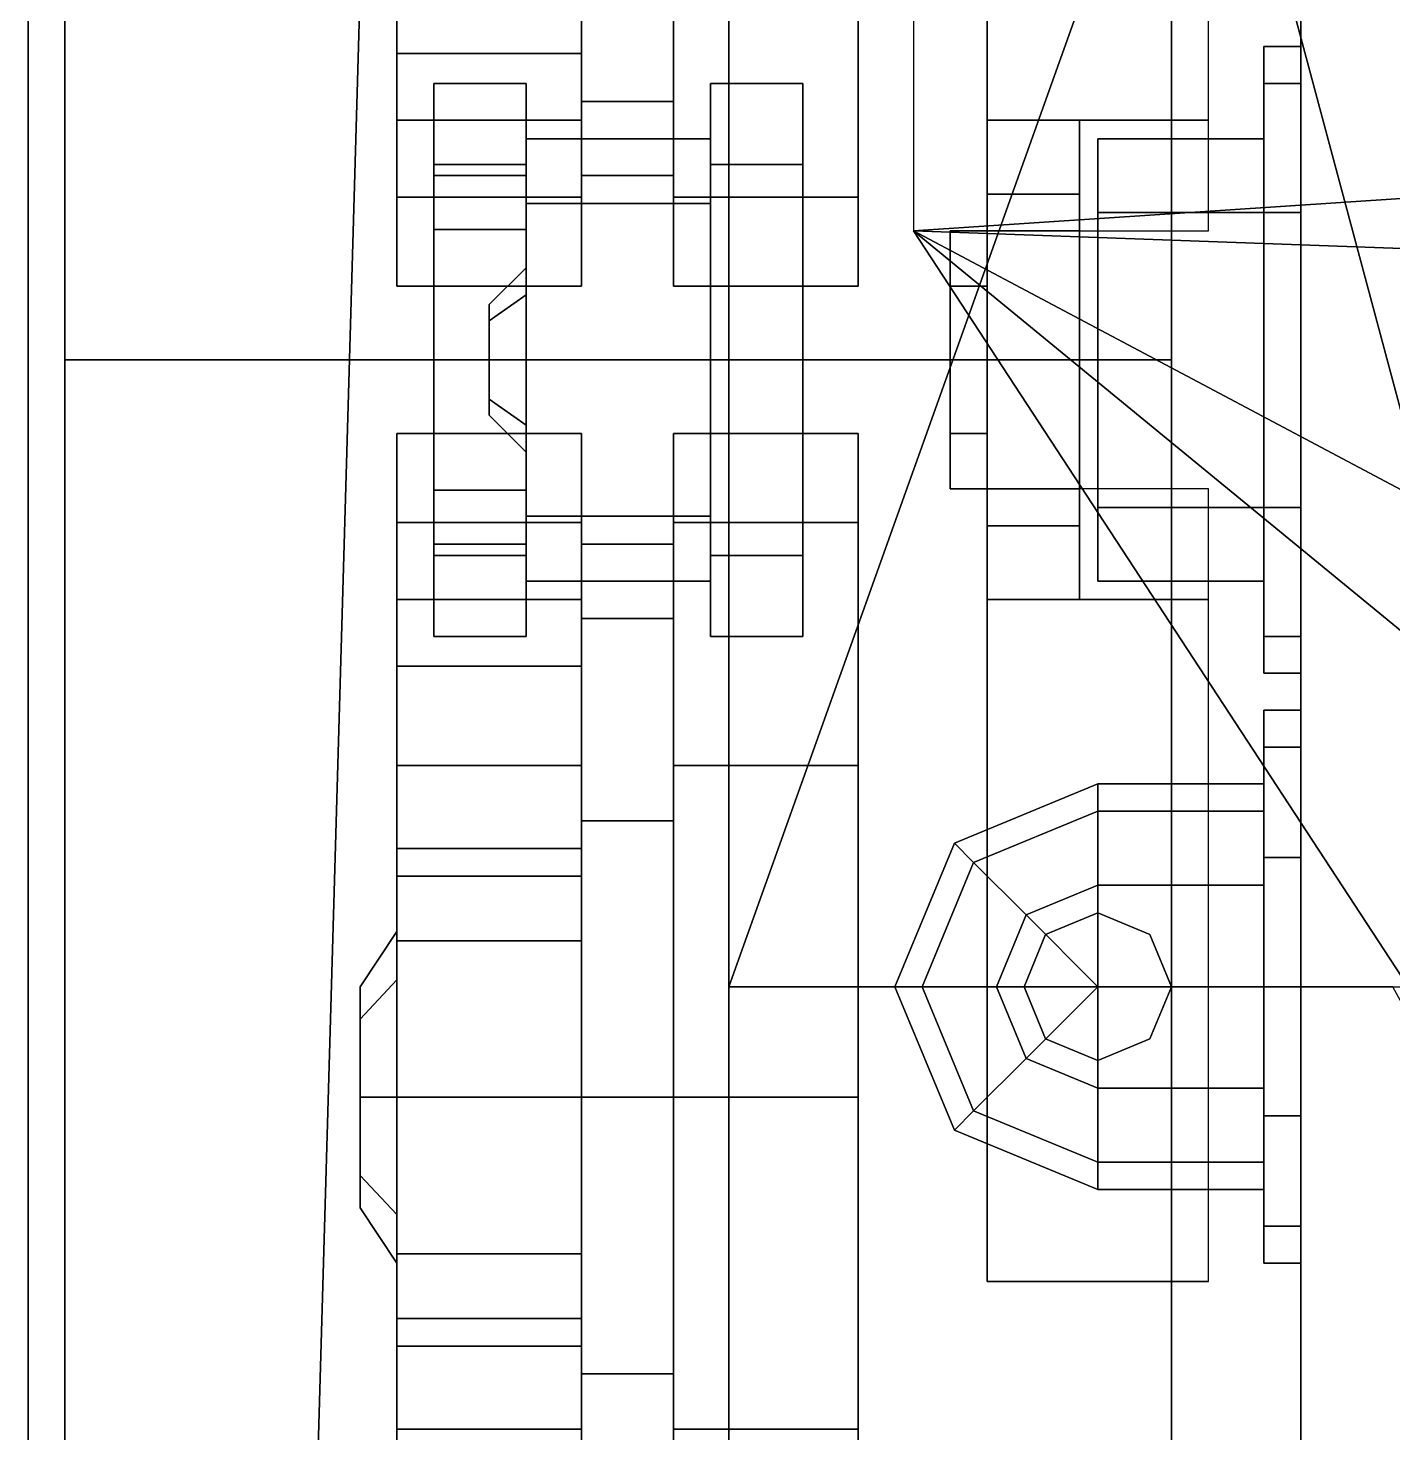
# Model space of a CAD drawing. Header units: millimetres. Extents: x -1.7 to 1.6, y -3.2 to 7.1.
# Drawn here: x -1.65 to -0.91, y -0.562 to 0.2 of the extents above; entities that cross this region are included whole.
import ezdxf

# ---------------------------------------------------------------- set-up
doc = ezdxf.new("R2010")
doc.units = ezdxf.units.MM
doc.header["$MEASUREMENT"] = 0
for name, color, linetype in [('fenders', 6, 'Continuous'), ('suspension', 5, 'Continuous'), ('tracks', 3, 'Continuous'), ('turret', 2, 'Continuous'), ('wheels', 2, 'Continuous')]:
    doc.layers.add(name, color=color, linetype=linetype)

msp = doc.modelspace()

# ---------------------------------------------------------------- linework, layer by layer
for points in [[(-0.96, 3.13016, 1.07919), (-0.96, -2.90717, 1.16), (-0.96, -2.90717, 1.16), (-0.96, 2.57723, 1.40366)], [(-0.96, 1.96, 0.93), (-0.96, -1.92, 0.93), (-0.96, -2.90717, 1.16), (-0.96, 3.13016, 1.07919)], [(0.96, 2.92, 0.51), (0.96, -2.73, 0.51), (-0.96, -2.73, 0.51), (-0.96, 2.92, 0.51)], [(-1.27, -2.05, 1.76), (-1.27, 1.36, 1.76), (-1.43, 1.61, 1.36071), (-1.56, -2.90717, 1.16)], [(-0.78, 1.47, 1.76), (-1.27, 1.36, 1.76), (-1.27, -0.32, 1.76), (-0.67, 1.36, 1.76)], [(1.27, -0.32, 1.76), (0.67, 1.36, 1.76), (-0.67, 1.36, 1.76), (-1.27, -0.32, 1.76)], [(-0.96, 0.29, 0.91), (-0.96, -0.25, 0.91), (-0.96, -0.32, 0.93), (-0.96, 0.36, 0.93)], [(-0.96, 0.23, 0.85), (-0.96, 0.17, 0.84), (-0.96, 0.1, 0.88), (-0.96, 0.29, 0.91)], [(-0.96, 0.1, 0.88), (-0.96, -0.06, 0.88), (-0.96, -0.25, 0.91), (-0.96, 0.29, 0.91)], [(-0.96, 0.21, 0.76), (-0.96, 0.19, 0.8), (-0.96, 0.17, 0.84), (-0.96, 0.23, 0.85)], [(-0.96, 0.21, 0.51), (-0.96, 0.19, 0.51), (-0.96, 0.19, 0.8), (-0.96, 0.21, 0.76)], [(-0.96, -0.13, 0.84), (-0.96, -0.19, 0.85), (-0.96, -0.25, 0.91), (-0.96, -0.06, 0.88)], [(-0.96, -0.15, 0.8), (-0.96, -0.17, 0.76), (-0.96, -0.19, 0.85), (-0.96, -0.13, 0.84)], [(-0.96, -0.15, 0.51), (-0.96, -0.17, 0.51), (-0.96, -0.17, 0.76), (-0.96, -0.15, 0.8)], [(-0.74, -0.63, 1.83), (-0.91, -0.32, 1.83), (-1.27, -0.32, 1.83), (-1.27, -1.41, 1.83)], [(-0.91, -0.32, 1.83), (-0.91, -0.32, 1.76), (-1.27, -0.32, 1.76), (-1.27, -0.32, 1.83)], [(-1.27, -1.41, 1.83), (-1.27, -0.32, 1.83), (-1.27, -0.32, 1.76), (-1.27, -1.41, 1.76)], [(-0.96, -0.39, 0.91), (-0.96, -1.17, 0.91), (-0.96, -1.24, 0.93), (-0.96, -0.32, 0.93)], [(-0.96, -0.45, 0.85), (-0.96, -1.11, 0.85), (-0.96, -1.17, 0.91), (-0.96, -0.39, 0.91)], [(-0.96, -0.47, 0.76), (-0.96, -1.09, 0.76), (-0.96, -1.11, 0.85), (-0.96, -0.45, 0.85)], [(-0.96, -0.47, 0.51), (-0.96, -1.09, 0.51), (-0.96, -1.09, 0.76), (-0.96, -0.47, 0.76)]]:
    msp.add_3dface(points)
at = {"layer": 'fenders'}
for points in [[(-1.65, 2.56632, 1.36366), (-1.65, -2.91999, 1.12004), (-1.65, -2.90999, 1.16004), (-1.65, 2.57631, 1.40362)], [(-1.65, 2.57631, 1.40362), (-1.65, -2.90998, 1.16008), (-1.56, -2.90717, 1.16), (-1.43, 1.61, 1.36071)]]:
    msp.add_3dface(points, dxfattribs=at)
at = {"layer": 'suspension'}
for points in [[(-1.13, 0.52, 0.25), (-1.13, 0.09, 0.25), (-1.13, 0.15, 0.44), (-1.13, 0.52, 0.44)], [(-1.13, 0.52, 0.44), (-1.13, 0.15, 0.44), (-1.01, 0.15, 0.44), (-1.01, 0.52, 0.44)], [(-0.96, 0.19, 0.51), (-0.98, 0.19, 0.51), (-0.98, 0.19, 0.8), (-0.96, 0.19, 0.8)], [(-0.96, 0.19, 0.8), (-0.98, 0.19, 0.8), (-0.98, 0.17, 0.84), (-0.96, 0.17, 0.84)], [(-0.98, 0.19, 0.8), (-0.98, 0.14, 0.78), (-0.98, 0.14, 0.78), (-0.98, 0.17, 0.84)], [(-0.98, 0.19, 0.51), (-0.98, 0.14, 0.51), (-0.98, 0.14, 0.78), (-0.98, 0.19, 0.8)], [(-0.96, 0.17, 0.84), (-0.98, 0.17, 0.84), (-0.98, 0.1, 0.88), (-0.96, 0.1, 0.88)], [(-0.98, 0.17, 0.84), (-0.98, 0.14, 0.78), (-0.98, 0.1, 0.82), (-0.98, 0.1, 0.88)], [(-1.08, 0.15, 0.57), (-1.08, 0.15, 0.44), (-1.13, 0.15, 0.44), (-1.13, 0.15, 0.57)], [(-1.13, 0.15, 0.44), (-1.13, 0.09, 0.25), (-1.13, 0.09, 0.47), (-1.13, 0.15, 0.57)], [(-1.08, 0.11, 0.65), (-1.08, 0.15, 0.57), (-1.13, 0.15, 0.57), (-1.13, 0.11, 0.65)], [(-1.13, 0.15, 0.57), (-1.13, 0.09, 0.47), (-1.13, 0.06, 0.5), (-1.13, 0.11, 0.65)], [(-1.08, 0.15, 0.44), (-1.08, 0.09, 0.25), (-1.01, 0.09, 0.25), (-1.01, 0.15, 0.44)], [(-0.98, 0.14, 0.51), (-1.07, 0.14, 0.51), (-1.07, 0.14, 0.78), (-0.98, 0.14, 0.78)], [(-0.98, 0.14, 0.78), (-1.07, 0.14, 0.78), (-1.07, 0.1, 0.82), (-0.98, 0.1, 0.82)], [(-1.07, -0.1, 0.78), (-1.07, -0.06, 0.82), (-1.07, 0.1, 0.82), (-1.07, 0.14, 0.78)], [(-1.07, -0.1, 0.51), (-1.07, -0.1, 0.78), (-1.07, 0.14, 0.78), (-1.07, 0.14, 0.51)], [(-1.13, 0.06, 0.5), (-1.13, -0.02, 0.5), (-1.13, -0.07, 0.65), (-1.13, 0.11, 0.65)], [(-1.13, 0.11, 0.65), (-1.13, -0.07, 0.65), (-1.08, -0.07, 0.65), (-1.08, 0.11, 0.65)], [(-1.07, -0.06, 0.82), (-0.98, -0.06, 0.82), (-0.98, 0.1, 0.82), (-1.07, 0.1, 0.82)], [(-0.96, 0.1, 0.88), (-0.98, 0.1, 0.88), (-0.98, -0.06, 0.88), (-0.96, -0.06, 0.88)], [(-0.98, -0.06, 0.82), (-0.98, -0.06, 0.88), (-0.98, 0.1, 0.88), (-0.98, 0.1, 0.82)], [(-1.15, 0.09, 0.47), (-1.15, 0.09, 0.23), (-1.15, -0.05, 0.23), (-1.15, -0.05, 0.47)], [(-1.15, -0.05, 0.23), (-1.15, 0.09, 0.23), (-1.08, 0.09, 0.23), (-1.08, -0.05, 0.23)], [(-1.08, 0.09, 0.25), (-1.08, 0.09, 0.23), (-1.15, 0.09, 0.23), (-1.13, 0.09, 0.25)], [(-1.15, 0.06, 0.5), (-1.15, 0.09, 0.47), (-1.15, -0.05, 0.47), (-1.15, -0.02, 0.5)], [(-1.13, 0.06, 0.5), (-1.13, 0.09, 0.47), (-1.15, 0.09, 0.47), (-1.15, 0.06, 0.5)], [(-1.13, 0.09, 0.47), (-1.13, 0.09, 0.25), (-1.15, 0.09, 0.23), (-1.15, 0.09, 0.47)], [(-1.13, -0.02, 0.5), (-1.13, 0.06, 0.5), (-1.15, 0.06, 0.5), (-1.15, -0.02, 0.5)], [(-1.15, -0.02, 0.5), (-1.15, -0.05, 0.47), (-1.13, -0.05, 0.47), (-1.13, -0.02, 0.5)], [(-1.13, -0.02, 0.5), (-1.13, -0.05, 0.47), (-1.13, -0.11, 0.57), (-1.13, -0.07, 0.65)], [(-1.13, -0.05, 0.25), (-1.15, -0.05, 0.23), (-1.08, -0.05, 0.23), (-1.08, -0.05, 0.25)], [(-1.15, -0.05, 0.47), (-1.15, -0.05, 0.23), (-1.13, -0.05, 0.25), (-1.13, -0.05, 0.47)], [(-1.13, -0.11, 0.44), (-1.13, -0.05, 0.25), (-1.13, -0.48, 0.25), (-1.13, -0.48, 0.44)], [(-1.13, -0.05, 0.47), (-1.13, -0.05, 0.25), (-1.13, -0.11, 0.44), (-1.13, -0.11, 0.57)], [(-1.01, -0.11, 0.44), (-1.01, -0.05, 0.25), (-1.08, -0.05, 0.25), (-1.08, -0.11, 0.44)], [(-1.07, -0.1, 0.78), (-0.98, -0.1, 0.78), (-0.98, -0.06, 0.82), (-1.07, -0.06, 0.82)], [(-0.98, -0.13, 0.84), (-0.96, -0.13, 0.84), (-0.96, -0.06, 0.88), (-0.98, -0.06, 0.88)], [(-0.98, -0.1, 0.78), (-0.98, -0.13, 0.84), (-0.98, -0.06, 0.88), (-0.98, -0.06, 0.82)], [(-1.13, -0.07, 0.65), (-1.13, -0.11, 0.57), (-1.08, -0.11, 0.57), (-1.08, -0.07, 0.65)], [(-1.07, -0.1, 0.51), (-0.98, -0.1, 0.51), (-0.98, -0.1, 0.78), (-1.07, -0.1, 0.78)], [(-0.98, -0.1, 0.78), (-0.98, -0.15, 0.8), (-0.98, -0.13, 0.84), (-0.98, -0.1, 0.78)], [(-0.98, -0.1, 0.51), (-0.98, -0.15, 0.51), (-0.98, -0.15, 0.8), (-0.98, -0.1, 0.78)], [(-1.01, -0.48, 0.44), (-1.01, -0.11, 0.44), (-1.13, -0.11, 0.44), (-1.13, -0.48, 0.44)], [(-1.13, -0.11, 0.57), (-1.13, -0.11, 0.44), (-1.08, -0.11, 0.44), (-1.08, -0.11, 0.57)], [(-0.98, -0.15, 0.8), (-0.96, -0.15, 0.8), (-0.96, -0.13, 0.84), (-0.98, -0.13, 0.84)], [(-0.98, -0.15, 0.51), (-0.96, -0.15, 0.51), (-0.96, -0.15, 0.8), (-0.98, -0.15, 0.8)], [(-0.98, -0.19, 0.85), (-0.98, -0.17, 0.76), (-0.98, -0.21, 0.76), (-0.98, -0.22474, 0.815)], [(-0.96, -0.19, 0.85), (-0.96, -0.17, 0.76), (-0.98, -0.17, 0.76), (-0.98, -0.19, 0.85)], [(-0.98, -0.17, 0.51), (-0.98, -0.21, 0.51), (-0.98, -0.21, 0.76), (-0.98, -0.17, 0.76)], [(-0.96, -0.17, 0.51), (-0.98, -0.17, 0.51), (-0.98, -0.17, 0.76), (-0.96, -0.17, 0.76)], [(-0.98, -0.25, 0.91), (-0.98, -0.19, 0.85), (-0.98, -0.22474, 0.815), (-0.98, -0.265, 0.87)], [(-0.96, -0.25, 0.91), (-0.96, -0.19, 0.85), (-0.98, -0.19, 0.85), (-0.98, -0.25, 0.91)], [(-1.07, -0.22474, 0.815), (-1.07, -0.21, 0.76), (-1.14778, -0.24222, 0.76), (-1.13736, -0.25264, 0.815)], [(-1.07, -0.21, 0.51), (-1.14778, -0.24222, 0.51), (-1.14778, -0.24222, 0.76), (-1.07, -0.21, 0.76)], [(-0.98, -0.21, 0.51), (-1.07, -0.21, 0.51), (-1.07, -0.21, 0.76), (-0.98, -0.21, 0.76)], [(-0.98, -0.22474, 0.815), (-0.98, -0.21, 0.76), (-1.07, -0.21, 0.76), (-1.07, -0.22474, 0.815)], [(-1.07, -0.265, 0.87), (-1.07, -0.22474, 0.815), (-1.13736, -0.25264, 0.815), (-1.10889, -0.28111, 0.87)], [(-0.98, -0.265, 0.87), (-0.98, -0.22474, 0.815), (-1.07, -0.22474, 0.815), (-1.07, -0.265, 0.87)], [(-1.13736, -0.25264, 0.815), (-1.14778, -0.24222, 0.76), (-1.18, -0.32, 0.76), (-1.16526, -0.32, 0.815)], [(-1.14778, -0.24222, 0.51), (-1.18, -0.32, 0.51), (-1.18, -0.32, 0.76), (-1.14778, -0.24222, 0.76)], [(-0.98, -0.32, 0.93), (-0.98, -0.25, 0.91), (-0.98, -0.265, 0.87), (-0.98, -0.32, 0.89)], [(-0.96, -0.32, 0.93), (-0.96, -0.25, 0.91), (-0.98, -0.25, 0.91), (-0.98, -0.32, 0.93)], [(-1.10889, -0.28111, 0.87), (-1.13736, -0.25264, 0.815), (-1.16526, -0.32, 0.815), (-1.125, -0.32, 0.87)], [(-1.07, -0.32, 0.89), (-1.07, -0.265, 0.87), (-1.10889, -0.28111, 0.87), (-1.07, -0.32, 0.89)], [(-1.07, -0.265, 0.87), (-1.07, -0.32, 0.89), (-0.98, -0.32, 0.89), (-0.98, -0.265, 0.87)], [(-1.07, -0.32, 0.89), (-1.10889, -0.28111, 0.87), (-1.125, -0.32, 0.87), (-1.07, -0.32, 0.89)], [(-1.07, -0.28, 0.44), (-1.09828, -0.29172, 0.44), (-1.09828, -0.29172, 0.51), (-1.07, -0.28, 0.51)], [(-1.04172, -0.29172, 0.44), (-1.07, -0.28, 0.44), (-1.07, -0.28, 0.51), (-1.04172, -0.29172, 0.51)], [(-1.09828, -0.29172, 0.44), (-1.11, -0.32, 0.44), (-1.11, -0.32, 0.51), (-1.09828, -0.29172, 0.51)], [(-1.03, -0.32, 0.44), (-1.04172, -0.29172, 0.44), (-1.04172, -0.29172, 0.51), (-1.03, -0.32, 0.51)], [(-1.16526, -0.32, 0.815), (-1.18, -0.32, 0.76), (-1.14778, -0.39778, 0.76), (-1.13736, -0.38736, 0.815)], [(-1.18, -0.32, 0.51), (-1.14778, -0.39778, 0.51), (-1.14778, -0.39778, 0.76), (-1.18, -0.32, 0.76)], [(-1.125, -0.32, 0.87), (-1.16526, -0.32, 0.815), (-1.13736, -0.38736, 0.815), (-1.10889, -0.35889, 0.87)], [(-1.07, -0.32, 0.89), (-1.125, -0.32, 0.87), (-1.10889, -0.35889, 0.87), (-1.07, -0.32, 0.89)], [(-1.11, -0.32, 0.44), (-1.09828, -0.34828, 0.44), (-1.09828, -0.34828, 0.51), (-1.11, -0.32, 0.51)], [(-1.07, -0.32, 0.89), (-1.10889, -0.35889, 0.87), (-1.07, -0.375, 0.87), (-1.07, -0.32, 0.89)], [(-1.07, -0.32, 0.89), (-1.07, -0.375, 0.87), (-0.98, -0.375, 0.87), (-0.98, -0.32, 0.89)], [(-1.04172, -0.34828, 0.44), (-1.03, -0.32, 0.44), (-1.03, -0.32, 0.51), (-1.04172, -0.34828, 0.51)], [(-0.98, -0.32, 0.89), (-0.98, -0.375, 0.87), (-0.98, -0.39, 0.91), (-0.98, -0.32, 0.93)], [(-0.98, -0.32, 0.93), (-0.98, -0.39, 0.91), (-0.96, -0.39, 0.91), (-0.96, -0.32, 0.93)], [(-1.09828, -0.34828, 0.44), (-1.07, -0.36, 0.44), (-1.07, -0.36, 0.51), (-1.09828, -0.34828, 0.51)], [(-1.07, -0.36, 0.44), (-1.04172, -0.34828, 0.44), (-1.04172, -0.34828, 0.51), (-1.07, -0.36, 0.51)], [(-1.10889, -0.35889, 0.87), (-1.13736, -0.38736, 0.815), (-1.07, -0.41526, 0.815), (-1.07, -0.375, 0.87)], [(-1.07, -0.375, 0.87), (-1.07, -0.41526, 0.815), (-0.98, -0.41526, 0.815), (-0.98, -0.375, 0.87)], [(-0.98, -0.375, 0.87), (-0.98, -0.41526, 0.815), (-0.98, -0.45, 0.85), (-0.98, -0.39, 0.91)], [(-1.13736, -0.38736, 0.815), (-1.14778, -0.39778, 0.76), (-1.07, -0.43, 0.76), (-1.07, -0.41526, 0.815)], [(-0.98, -0.39, 0.91), (-0.98, -0.45, 0.85), (-0.96, -0.45, 0.85), (-0.96, -0.39, 0.91)], [(-1.14778, -0.39778, 0.51), (-1.07, -0.43, 0.51), (-1.07, -0.43, 0.76), (-1.14778, -0.39778, 0.76)], [(-1.07, -0.41526, 0.815), (-1.07, -0.43, 0.76), (-0.98, -0.43, 0.76), (-0.98, -0.41526, 0.815)], [(-0.98, -0.41526, 0.815), (-0.98, -0.43, 0.76), (-0.98, -0.47, 0.76), (-0.98, -0.45, 0.85)], [(-1.07, -0.43, 0.51), (-0.98, -0.43, 0.51), (-0.98, -0.43, 0.76), (-1.07, -0.43, 0.76)], [(-0.98, -0.43, 0.51), (-0.98, -0.47, 0.51), (-0.98, -0.47, 0.76), (-0.98, -0.43, 0.76)], [(-0.98, -0.45, 0.85), (-0.98, -0.47, 0.76), (-0.96, -0.47, 0.76), (-0.96, -0.45, 0.85)], [(-0.98, -0.47, 0.51), (-0.96, -0.47, 0.51), (-0.96, -0.47, 0.76), (-0.98, -0.47, 0.76)], [(-1.13, -0.48, 0.44), (-1.13, -0.48, 0.25), (-1.01, -0.48, 0.25), (-1.01, -0.48, 0.44)]]:
    msp.add_3dface(points, dxfattribs=at)
at = {"layer": 'tracks'}
for points in [[(-1.63, 2.06), (-1.63, -2), (-1.63, -1.98, 0.06), (-1.63, 2.02, 0.06)], [(-1.03, -1.98, 0.06), (-1.03, -2), (-1.03, 2.06), (-1.03, 2.02, 0.06)], [(-1.63, 2.02, 0.06), (-1.63, -1.98, 0.06), (-1.03, -1.98, 0.06), (-1.03, 2.02, 0.06)], [(-1.03, 0.02, 1.15), (-1.03, 1.62, 1.23), (-1.63, 1.62, 1.23), (-1.63, 0.02, 1.15)], [(-1.63, 1.62, 1.23), (-1.63, 1.62, 1.17), (-1.63, 0.02, 1.09), (-1.63, 0.02, 1.15)], [(-1.63, 0.02, 1.09), (-1.63, 1.62, 1.17), (-1.03, 1.62, 1.17), (-1.03, 0.02, 1.09)], [(-1.03, 0.02, 1.09), (-1.03, 1.62, 1.17), (-1.03, 1.62, 1.23), (-1.03, 0.02, 1.15)], [(-1.03, -1.58, 1.09), (-1.03, 0.02, 1.15), (-1.63, 0.02, 1.15), (-1.63, -1.58, 1.09)], [(-1.63, 0.02, 1.15), (-1.63, 0.02, 1.09), (-1.63, -1.58, 1.03), (-1.63, -1.58, 1.09)], [(-1.63, -1.58, 1.03), (-1.63, 0.02, 1.09), (-1.03, 0.02, 1.09), (-1.03, -1.58, 1.03)], [(-1.03, -1.58, 1.03), (-1.03, 0.02, 1.09), (-1.03, 0.02, 1.15), (-1.03, -1.58, 1.09)]]:
    msp.add_3dface(points, dxfattribs=at)
at = {"layer": 'turret'}
for points in [[(-0.87, 0.95, 2.58), (-1.17, 0.56, 1.86), (-1.17, 0.09, 1.86), (-0.87, 0.11, 2.58)], [(-0.98, 0.27, 1.76), (-0.8487, -0.22, 1.76), (-0.8487, -0.22, 1.86), (-0.98, 0.27, 1.86)], [(-0.87, 0.11, 2.58), (-1.17, 0.09, 1.86), (-1.17, 0.09, 1.86), (-0.85, 0.07842, 2.58)], [(-0.64, -0.72, 1.86), (-0.64, -0.72, 1.94), (-1.17, 0.09, 1.86)], [(-0.85, 0.07842, 2.58), (-1.17, 0.09, 1.86), (-1.17, 0.09, 1.86), (-0.85, -0.08, 2.35)], [(-0.85, -0.08, 2.35), (-1.17, 0.09, 1.86), (-1.17, 0.09, 1.86), (-0.78, -0.23, 2.29)], [(-0.78, -0.23, 2.29), (-1.17, 0.09, 1.86), (-1.17, 0.09, 1.86), (-0.64, -0.72, 1.94)]]:
    msp.add_3dface(points, dxfattribs=at)
at = {"layer": 'wheels'}
for points in [[(-1.35, 0.285, 0.18617), (-1.35, 0.18617, 0.285), (-1.35, 0.33515, 0.33515)], [(-1.35, 0.18617, 0.555), (-1.35, 0.285, 0.65383), (-1.35, 0.33515, 0.50485)], [(-1.35, 0.15, 0.42), (-1.35, 0.18617, 0.555), (-1.35, 0.33515, 0.50485), (-1.35, 0.3, 0.42)], [(-1.35, 0.18617, 0.285), (-1.35, 0.15, 0.42), (-1.35, 0.3, 0.42), (-1.35, 0.33515, 0.33515)], [(-1.35, 0.285, 0.65383), (-1.35, 0.18617, 0.555), (-1.45, 0.18617, 0.555), (-1.45, 0.285, 0.65383)], [(-1.35, 0.18617, 0.285), (-1.35, 0.285, 0.18617), (-1.45, 0.285, 0.18617), (-1.45, 0.18617, 0.285)], [(-1.45, 0.18617, 0.285), (-1.45, 0.285, 0.18617), (-1.45, 0.27, 0.16019), (-1.45, 0.16019, 0.27)], [(-1.45, 0.285, 0.65383), (-1.45, 0.18617, 0.555), (-1.45, 0.16019, 0.57), (-1.45, 0.27, 0.67981)], [(-1.45, 0.27, 0.67981), (-1.45, 0.16019, 0.57), (-1.45, 0.10823, 0.6), (-1.45, 0.24, 0.73177)], [(-1.45, 0.16019, 0.27), (-1.45, 0.27, 0.16019), (-1.45, 0.24, 0.10823), (-1.45, 0.10823, 0.24)], [(-1.3, 0.16019, 0.57), (-1.3, 0.27, 0.67981), (-1.35, 0.27, 0.67981), (-1.35, 0.16019, 0.57)], [(-1.3, 0.27, 0.16019), (-1.3, 0.16019, 0.27), (-1.35, 0.16019, 0.27), (-1.35, 0.27, 0.16019)], [(-1.35, 0.27, 0.16019), (-1.35, 0.16019, 0.27), (-1.35, 0.10823, 0.24), (-1.35, 0.24, 0.10823)], [(-1.35, 0.16019, 0.57), (-1.35, 0.27, 0.67981), (-1.35, 0.24, 0.73177), (-1.35, 0.10823, 0.6)], [(-1.3, 0.24, 0.10823), (-1.3, 0.10823, 0.24), (-1.3, 0.16019, 0.27), (-1.3, 0.27, 0.16019)], [(-1.3, 0.10823, 0.6), (-1.3, 0.24, 0.73177), (-1.3, 0.27, 0.67981), (-1.3, 0.16019, 0.57)], [(-1.35, 0.10823, 0.6), (-1.35, 0.24, 0.73177), (-1.45, 0.24, 0.73177), (-1.45, 0.10823, 0.6)], [(-1.35, 0.24, 0.10823), (-1.35, 0.10823, 0.24), (-1.45, 0.10823, 0.24), (-1.45, 0.24, 0.10823)], [(-1.2, 0.10823, 0.6), (-1.2, 0.24, 0.73177), (-1.3, 0.24, 0.73177), (-1.3, 0.10823, 0.6)], [(-1.2, 0.24, 0.10823), (-1.2, 0.10823, 0.24), (-1.3, 0.10823, 0.24), (-1.3, 0.24, 0.10823)], [(-1.35, 0.18617, 0.555), (-1.35, 0.15, 0.42), (-1.45, 0.15, 0.42), (-1.45, 0.18617, 0.555)], [(-1.35, 0.15, 0.42), (-1.35, 0.18617, 0.285), (-1.45, 0.18617, 0.285), (-1.45, 0.15, 0.42)], [(-1.45, 0.15, 0.42), (-1.45, 0.18617, 0.285), (-1.45, 0.16019, 0.27), (-1.45, 0.12, 0.42)], [(-1.45, 0.18617, 0.555), (-1.45, 0.15, 0.42), (-1.45, 0.12, 0.42), (-1.45, 0.16019, 0.57)], [(-1.38, 0.12607, 1.04607), (-1.38, 0.17, 0.94), (-1.43, 0.17, 0.94), (-1.43, 0.12607, 1.04607)], [(-1.38, 0.17, 0.94), (-1.38, 0.12607, 0.83393), (-1.43, 0.12607, 0.83393), (-1.43, 0.17, 0.94)], [(-1.43, 0.12607, 1.04607), (-1.43, 0.17, 0.94), (-1.43, 0.14, 0.94), (-1.43, 0.10485, 1.02485)], [(-1.43, 0.17, 0.94), (-1.43, 0.12607, 0.83393), (-1.43, 0.10485, 0.85515), (-1.43, 0.14, 0.94)], [(-1.38, 0.10485, 1.02485), (-1.38, 0.14, 0.94), (-1.38, 0.17, 0.94), (-1.38, 0.12607, 1.04607)], [(-1.38, 0.14, 0.94), (-1.38, 0.10485, 0.85515), (-1.38, 0.12607, 0.83393), (-1.38, 0.17, 0.94)], [(-1.23, 0.12607, 1.04607), (-1.23, 0.17, 0.94), (-1.28, 0.17, 0.94), (-1.28, 0.12607, 1.04607)], [(-1.23, 0.17, 0.94), (-1.23, 0.12607, 0.83393), (-1.28, 0.12607, 0.83393), (-1.28, 0.17, 0.94)], [(-1.28, 0.12607, 1.04607), (-1.28, 0.17, 0.94), (-1.28, 0.14, 0.94), (-1.28, 0.10485, 1.02485)], [(-1.28, 0.17, 0.94), (-1.28, 0.12607, 0.83393), (-1.28, 0.10485, 0.85515), (-1.28, 0.14, 0.94)], [(-1.45, 0.12, 0.42), (-1.45, 0.16019, 0.27), (-1.45, 0.10823, 0.24), (-1.45, 0.06, 0.42)], [(-1.45, 0.16019, 0.57), (-1.45, 0.12, 0.42), (-1.45, 0.06, 0.42), (-1.45, 0.10823, 0.6)], [(-1.3, 0.12, 0.42), (-1.3, 0.16019, 0.57), (-1.35, 0.16019, 0.57), (-1.35, 0.12, 0.42)], [(-1.3, 0.16019, 0.27), (-1.3, 0.12, 0.42), (-1.35, 0.12, 0.42), (-1.35, 0.16019, 0.27)], [(-1.35, 0.16019, 0.27), (-1.35, 0.12, 0.42), (-1.35, 0.06, 0.42), (-1.35, 0.10823, 0.24)], [(-1.35, 0.12, 0.42), (-1.35, 0.16019, 0.57), (-1.35, 0.10823, 0.6), (-1.35, 0.06, 0.42)], [(-1.3, 0.10823, 0.24), (-1.3, 0.06, 0.42), (-1.3, 0.12, 0.42), (-1.3, 0.16019, 0.27)], [(-1.3, 0.06, 0.42), (-1.3, 0.10823, 0.6), (-1.3, 0.16019, 0.57), (-1.3, 0.12, 0.42)], [(-1.43, 0.10485, 1.02485), (-1.43, 0.14, 0.94), (-1.43, 0.12, 0.94), (-1.43, 0.09071, 1.01071)], [(-1.43, 0.14, 0.94), (-1.43, 0.10485, 0.85515), (-1.43, 0.09071, 0.86929), (-1.43, 0.12, 0.94)], [(-1.28, 0.10485, 1.02485), (-1.28, 0.14, 0.94), (-1.38, 0.14, 0.94), (-1.38, 0.10485, 1.02485)], [(-1.28, 0.14, 0.94), (-1.28, 0.10485, 0.85515), (-1.38, 0.10485, 0.85515), (-1.38, 0.14, 0.94)], [(-1.38, 0.02, 1.09), (-1.38, 0.12607, 1.04607), (-1.43, 0.12607, 1.04607), (-1.43, 0.02, 1.09)], [(-1.43, 0.02, 1.09), (-1.43, 0.12607, 1.04607), (-1.43, 0.10485, 1.02485), (-1.43, 0.02, 1.06)], [(-1.38, 0.12607, 0.83393), (-1.38, 0.02, 0.79), (-1.43, 0.02, 0.79), (-1.43, 0.12607, 0.83393)], [(-1.43, 0.12607, 0.83393), (-1.43, 0.02, 0.79), (-1.43, 0.02, 0.82), (-1.43, 0.10485, 0.85515)], [(-1.38, 0.02, 1.06), (-1.38, 0.10485, 1.02485), (-1.38, 0.12607, 1.04607), (-1.38, 0.02, 1.09)], [(-1.38, 0.10485, 0.85515), (-1.38, 0.02, 0.82), (-1.38, 0.02, 0.79), (-1.38, 0.12607, 0.83393)], [(-1.23, 0.02, 1.09), (-1.23, 0.12607, 1.04607), (-1.28, 0.12607, 1.04607), (-1.28, 0.02, 1.09)], [(-1.28, 0.02, 1.09), (-1.28, 0.12607, 1.04607), (-1.28, 0.10485, 1.02485), (-1.28, 0.02, 1.06)], [(-1.23, 0.12607, 0.83393), (-1.23, 0.02, 0.79), (-1.28, 0.02, 0.79), (-1.28, 0.12607, 0.83393)], [(-1.28, 0.12607, 0.83393), (-1.28, 0.02, 0.79), (-1.28, 0.02, 0.82), (-1.28, 0.10485, 0.85515)], [(-1.38, 0.12, 0.94), (-1.38, 0.09071, 1.01071), (-1.43, 0.09071, 1.01071), (-1.43, 0.12, 0.94)], [(-1.38, 0.09071, 0.86929), (-1.38, 0.12, 0.94), (-1.43, 0.12, 0.94), (-1.43, 0.09071, 0.86929)], [(-1.38, 0.09071, 1.01071), (-1.38, 0.12, 0.94), (-1.38, 0.07, 0.94), (-1.38, 0.05536, 0.97536)], [(-1.38, 0.12, 0.94), (-1.38, 0.09071, 0.86929), (-1.38, 0.05536, 0.90464), (-1.38, 0.07, 0.94)], [(-1.35, 0.06, 0.42), (-1.35, 0.10823, 0.6), (-1.45, 0.10823, 0.6), (-1.45, 0.06, 0.42)], [(-1.35, 0.10823, 0.24), (-1.35, 0.06, 0.42), (-1.45, 0.06, 0.42), (-1.45, 0.10823, 0.24)], [(-1.2, 0.06, 0.42), (-1.2, 0.10823, 0.6), (-1.3, 0.10823, 0.6), (-1.3, 0.06, 0.42)], [(-1.2, 0.10823, 0.24), (-1.2, 0.06, 0.42), (-1.3, 0.06, 0.42), (-1.3, 0.10823, 0.24)], [(-1.43, 0.02, 1.06), (-1.43, 0.10485, 1.02485), (-1.43, 0.09071, 1.01071), (-1.43, 0.02, 1.04)], [(-1.43, 0.10485, 0.85515), (-1.43, 0.02, 0.82), (-1.43, 0.02, 0.84), (-1.43, 0.09071, 0.86929)], [(-1.28, 0.02, 1.06), (-1.28, 0.10485, 1.02485), (-1.38, 0.10485, 1.02485), (-1.38, 0.02, 1.06)], [(-1.28, 0.10485, 0.85515), (-1.28, 0.02, 0.82), (-1.38, 0.02, 0.82), (-1.38, 0.10485, 0.85515)], [(-1.38, 0.09071, 1.01071), (-1.38, 0.02, 1.04), (-1.43, 0.02, 1.04), (-1.43, 0.09071, 1.01071)], [(-1.38, 0.02, 0.84), (-1.38, 0.09071, 0.86929), (-1.43, 0.09071, 0.86929), (-1.43, 0.02, 0.84)], [(-1.38, 0.02, 1.04), (-1.38, 0.09071, 1.01071), (-1.38, 0.05536, 0.97536), (-1.38, 0.02, 0.99)], [(-1.38, 0.09071, 0.86929), (-1.38, 0.02, 0.84), (-1.38, 0.02, 0.89), (-1.38, 0.05536, 0.90464)], [(-1.38, 0.05536, 0.97536), (-1.38, 0.07, 0.94), (-1.4, 0.05, 0.94), (-1.4, 0.04121, 0.96121)], [(-1.38, 0.07, 0.94), (-1.38, 0.05536, 0.90464), (-1.4, 0.04121, 0.91879), (-1.4, 0.05, 0.94)], [(-1.38, 0.02, 0.99), (-1.38, 0.05536, 0.97536), (-1.4, 0.04121, 0.96121), (-1.4, 0.02, 0.97)], [(-1.38, 0.05536, 0.90464), (-1.38, 0.02, 0.89), (-1.4, 0.02, 0.91), (-1.4, 0.04121, 0.91879)], [(-1.4, -0.01, 0.94), (-1.4, 0.04121, 0.96121), (-1.4, 0.05, 0.94), (-1.4, -0.00121, 0.91879)], [(-1.4, -0.00121, 0.91879), (-1.4, 0.05, 0.94), (-1.4, 0.04121, 0.91879), (-1.4, 0.02, 0.91)], [(-1.4, -0.00121, 0.96121), (-1.4, 0.02, 0.97), (-1.4, 0.04121, 0.96121), (-1.4, -0.01, 0.94)], [(-1.38, -0.08607, 1.04607), (-1.38, 0.02, 1.09), (-1.43, 0.02, 1.09), (-1.43, -0.08607, 1.04607)], [(-1.43, -0.08607, 1.04607), (-1.43, 0.02, 1.09), (-1.43, 0.02, 1.06), (-1.43, -0.06485, 1.02485)], [(-1.43, -0.06485, 1.02485), (-1.43, 0.02, 1.06), (-1.43, 0.02, 1.04), (-1.43, -0.05071, 1.01071)], [(-1.38, 0.02, 0.79), (-1.38, -0.08607, 0.83393), (-1.43, -0.08607, 0.83393), (-1.43, 0.02, 0.79)], [(-1.43, 0.02, 0.79), (-1.43, -0.08607, 0.83393), (-1.43, -0.06485, 0.85515), (-1.43, 0.02, 0.82)], [(-1.38, 0.02, 1.04), (-1.38, -0.05071, 1.01071), (-1.43, -0.05071, 1.01071), (-1.43, 0.02, 1.04)], [(-1.38, -0.05071, 0.86929), (-1.38, 0.02, 0.84), (-1.43, 0.02, 0.84), (-1.43, -0.05071, 0.86929)], [(-1.43, 0.02, 0.82), (-1.43, -0.06485, 0.85515), (-1.43, -0.05071, 0.86929), (-1.43, 0.02, 0.84)], [(-1.38, -0.01536, 0.97536), (-1.38, 0.02, 0.99), (-1.4, 0.02, 0.97), (-1.4, -0.00121, 0.96121)], [(-1.38, 0.02, 0.89), (-1.38, -0.01536, 0.90464), (-1.4, -0.00121, 0.91879), (-1.4, 0.02, 0.91)], [(-1.28, -0.06485, 1.02485), (-1.28, 0.02, 1.06), (-1.38, 0.02, 1.06), (-1.38, -0.06485, 1.02485)], [(-1.38, -0.06485, 1.02485), (-1.38, 0.02, 1.06), (-1.38, 0.02, 1.09), (-1.38, -0.08607, 1.04607)], [(-1.28, 0.02, 0.82), (-1.28, -0.06485, 0.85515), (-1.38, -0.06485, 0.85515), (-1.38, 0.02, 0.82)], [(-1.38, 0.02, 0.82), (-1.38, -0.06485, 0.85515), (-1.38, -0.08607, 0.83393), (-1.38, 0.02, 0.79)], [(-1.38, -0.05071, 1.01071), (-1.38, 0.02, 1.04), (-1.38, 0.02, 0.99), (-1.38, -0.01536, 0.97536)], [(-1.38, 0.02, 0.84), (-1.38, -0.05071, 0.86929), (-1.38, -0.01536, 0.90464), (-1.38, 0.02, 0.89)], [(-1.23, -0.08607, 1.04607), (-1.23, 0.02, 1.09), (-1.28, 0.02, 1.09), (-1.28, -0.08607, 1.04607)], [(-1.28, -0.08607, 1.04607), (-1.28, 0.02, 1.09), (-1.28, 0.02, 1.06), (-1.28, -0.06485, 1.02485)], [(-1.23, 0.02, 0.79), (-1.23, -0.08607, 0.83393), (-1.28, -0.08607, 0.83393), (-1.28, 0.02, 0.79)], [(-1.28, 0.02, 0.79), (-1.28, -0.08607, 0.83393), (-1.28, -0.06485, 0.85515), (-1.28, 0.02, 0.82)], [(-1.38, -0.03, 0.94), (-1.38, -0.01536, 0.97536), (-1.4, -0.00121, 0.96121), (-1.4, -0.01, 0.94)], [(-1.38, -0.01536, 0.90464), (-1.38, -0.03, 0.94), (-1.4, -0.01, 0.94), (-1.4, -0.00121, 0.91879)], [(-1.45, -0.12019, 0.27), (-1.45, -0.08, 0.42), (-1.45, -0.02, 0.42), (-1.45, -0.06823, 0.24)], [(-1.35, -0.02, 0.42), (-1.35, -0.06823, 0.24), (-1.45, -0.06823, 0.24), (-1.45, -0.02, 0.42)], [(-1.45, -0.08, 0.42), (-1.45, -0.12019, 0.57), (-1.45, -0.06823, 0.6), (-1.45, -0.02, 0.42)], [(-1.35, -0.06823, 0.6), (-1.35, -0.02, 0.42), (-1.45, -0.02, 0.42), (-1.45, -0.06823, 0.6)], [(-1.38, -0.05071, 0.86929), (-1.38, -0.08, 0.94), (-1.38, -0.03, 0.94), (-1.38, -0.01536, 0.90464)], [(-1.38, -0.08, 0.94), (-1.38, -0.05071, 1.01071), (-1.38, -0.01536, 0.97536), (-1.38, -0.03, 0.94)], [(-1.35, -0.08, 0.42), (-1.35, -0.12019, 0.27), (-1.35, -0.06823, 0.24), (-1.35, -0.02, 0.42)], [(-1.35, -0.12019, 0.57), (-1.35, -0.08, 0.42), (-1.35, -0.02, 0.42), (-1.35, -0.06823, 0.6)], [(-1.3, -0.02, 0.42), (-1.3, -0.06823, 0.24), (-1.3, -0.12019, 0.27), (-1.3, -0.08, 0.42)], [(-1.2, -0.02, 0.42), (-1.2, -0.06823, 0.24), (-1.3, -0.06823, 0.24), (-1.3, -0.02, 0.42)], [(-1.3, -0.06823, 0.6), (-1.3, -0.02, 0.42), (-1.3, -0.08, 0.42), (-1.3, -0.12019, 0.57)], [(-1.2, -0.06823, 0.6), (-1.2, -0.02, 0.42), (-1.3, -0.02, 0.42), (-1.3, -0.06823, 0.6)], [(-1.38, -0.05071, 1.01071), (-1.38, -0.08, 0.94), (-1.43, -0.08, 0.94), (-1.43, -0.05071, 1.01071)], [(-1.38, -0.08, 0.94), (-1.38, -0.05071, 0.86929), (-1.43, -0.05071, 0.86929), (-1.43, -0.08, 0.94)], [(-1.43, -0.06485, 0.85515), (-1.43, -0.1, 0.94), (-1.43, -0.08, 0.94), (-1.43, -0.05071, 0.86929)], [(-1.43, -0.1, 0.94), (-1.43, -0.06485, 1.02485), (-1.43, -0.05071, 1.01071), (-1.43, -0.08, 0.94)], [(-1.45, -0.12019, 0.57), (-1.45, -0.23, 0.67981), (-1.45, -0.2, 0.73177), (-1.45, -0.06823, 0.6)], [(-1.35, -0.2, 0.73177), (-1.35, -0.06823, 0.6), (-1.45, -0.06823, 0.6), (-1.45, -0.2, 0.73177)], [(-1.45, -0.23, 0.16019), (-1.45, -0.12019, 0.27), (-1.45, -0.06823, 0.24), (-1.45, -0.2, 0.10823)], [(-1.35, -0.06823, 0.24), (-1.35, -0.2, 0.10823), (-1.45, -0.2, 0.10823), (-1.45, -0.06823, 0.24)], [(-1.43, -0.08607, 0.83393), (-1.43, -0.13, 0.94), (-1.43, -0.1, 0.94), (-1.43, -0.06485, 0.85515)], [(-1.43, -0.13, 0.94), (-1.43, -0.08607, 1.04607), (-1.43, -0.06485, 1.02485), (-1.43, -0.1, 0.94)], [(-1.28, -0.1, 0.94), (-1.28, -0.06485, 1.02485), (-1.38, -0.06485, 1.02485), (-1.38, -0.1, 0.94)], [(-1.28, -0.06485, 0.85515), (-1.28, -0.1, 0.94), (-1.38, -0.1, 0.94), (-1.38, -0.06485, 0.85515)], [(-1.38, -0.06485, 0.85515), (-1.38, -0.1, 0.94), (-1.38, -0.13, 0.94), (-1.38, -0.08607, 0.83393)], [(-1.38, -0.1, 0.94), (-1.38, -0.06485, 1.02485), (-1.38, -0.08607, 1.04607), (-1.38, -0.13, 0.94)], [(-1.35, -0.23, 0.67981), (-1.35, -0.12019, 0.57), (-1.35, -0.06823, 0.6), (-1.35, -0.2, 0.73177)], [(-1.35, -0.12019, 0.27), (-1.35, -0.23, 0.16019), (-1.35, -0.2, 0.10823), (-1.35, -0.06823, 0.24)], [(-1.3, -0.2, 0.73177), (-1.3, -0.06823, 0.6), (-1.3, -0.12019, 0.57), (-1.3, -0.23, 0.67981)], [(-1.2, -0.2, 0.73177), (-1.2, -0.06823, 0.6), (-1.3, -0.06823, 0.6), (-1.3, -0.2, 0.73177)], [(-1.3, -0.06823, 0.24), (-1.3, -0.2, 0.10823), (-1.3, -0.23, 0.16019), (-1.3, -0.12019, 0.27)], [(-1.2, -0.06823, 0.24), (-1.2, -0.2, 0.10823), (-1.3, -0.2, 0.10823), (-1.3, -0.06823, 0.24)], [(-1.28, -0.08607, 0.83393), (-1.28, -0.13, 0.94), (-1.28, -0.1, 0.94), (-1.28, -0.06485, 0.85515)], [(-1.28, -0.13, 0.94), (-1.28, -0.08607, 1.04607), (-1.28, -0.06485, 1.02485), (-1.28, -0.1, 0.94)], [(-1.45, -0.14617, 0.285), (-1.45, -0.11, 0.42), (-1.45, -0.08, 0.42), (-1.45, -0.12019, 0.27)], [(-1.45, -0.11, 0.42), (-1.45, -0.14617, 0.555), (-1.45, -0.12019, 0.57), (-1.45, -0.08, 0.42)], [(-1.3, -0.08, 0.42), (-1.3, -0.12019, 0.27), (-1.35, -0.12019, 0.27), (-1.35, -0.08, 0.42)], [(-1.3, -0.12019, 0.57), (-1.3, -0.08, 0.42), (-1.35, -0.08, 0.42), (-1.35, -0.12019, 0.57)], [(-1.38, -0.13, 0.94), (-1.38, -0.08607, 1.04607), (-1.43, -0.08607, 1.04607), (-1.43, -0.13, 0.94)], [(-1.38, -0.08607, 0.83393), (-1.38, -0.13, 0.94), (-1.43, -0.13, 0.94), (-1.43, -0.08607, 0.83393)], [(-1.23, -0.13, 0.94), (-1.23, -0.08607, 1.04607), (-1.28, -0.08607, 1.04607), (-1.28, -0.13, 0.94)], [(-1.23, -0.08607, 0.83393), (-1.23, -0.13, 0.94), (-1.28, -0.13, 0.94), (-1.28, -0.08607, 0.83393)], [(-1.35, -0.14617, 0.285), (-1.35, -0.11, 0.42), (-1.45, -0.11, 0.42), (-1.45, -0.14617, 0.285)], [(-1.35, -0.11, 0.42), (-1.35, -0.14617, 0.555), (-1.45, -0.14617, 0.555), (-1.45, -0.11, 0.42)], [(-1.35, -0.14617, 0.555), (-1.35, -0.11, 0.42), (-1.35, -0.26, 0.42), (-1.35, -0.29515, 0.50485)], [(-1.35, -0.11, 0.42), (-1.35, -0.14617, 0.285), (-1.35, -0.29515, 0.33515), (-1.35, -0.26, 0.42)], [(-1.45, -0.245, 0.18617), (-1.45, -0.14617, 0.285), (-1.45, -0.12019, 0.27), (-1.45, -0.23, 0.16019)], [(-1.45, -0.14617, 0.555), (-1.45, -0.245, 0.65383), (-1.45, -0.23, 0.67981), (-1.45, -0.12019, 0.57)], [(-1.3, -0.12019, 0.27), (-1.3, -0.23, 0.16019), (-1.35, -0.23, 0.16019), (-1.35, -0.12019, 0.27)], [(-1.3, -0.23, 0.67981), (-1.3, -0.12019, 0.57), (-1.35, -0.12019, 0.57), (-1.35, -0.23, 0.67981)], [(-1.35, -0.245, 0.18617), (-1.35, -0.14617, 0.285), (-1.45, -0.14617, 0.285), (-1.45, -0.245, 0.18617)], [(-1.35, -0.14617, 0.555), (-1.35, -0.245, 0.65383), (-1.45, -0.245, 0.65383), (-1.45, -0.14617, 0.555)], [(-1.35, -0.14617, 0.285), (-1.35, -0.245, 0.18617), (-1.35, -0.29515, 0.33515)], [(-1.35, -0.245, 0.65383), (-1.35, -0.14617, 0.555), (-1.35, -0.29515, 0.50485)], [(-1.45, -0.23, 0.67981), (-1.45, -0.38, 0.72), (-1.45, -0.38, 0.78), (-1.45, -0.2, 0.73177)], [(-1.45, -0.38, 0.12), (-1.45, -0.23, 0.16019), (-1.45, -0.2, 0.10823), (-1.45, -0.38, 0.06)], [(-1.35, -0.2, 0.10823), (-1.35, -0.38, 0.06), (-1.45, -0.38, 0.06), (-1.45, -0.2, 0.10823)], [(-1.35, -0.38, 0.78), (-1.35, -0.2, 0.73177), (-1.45, -0.2, 0.73177), (-1.45, -0.38, 0.78)], [(-1.35, -0.38, 0.72), (-1.35, -0.23, 0.67981), (-1.35, -0.2, 0.73177), (-1.35, -0.38, 0.78)], [(-1.35, -0.23, 0.16019), (-1.35, -0.38, 0.12), (-1.35, -0.38, 0.06), (-1.35, -0.2, 0.10823)], [(-1.3, -0.38, 0.78), (-1.3, -0.2, 0.73177), (-1.3, -0.23, 0.67981), (-1.3, -0.38, 0.72)], [(-1.3, -0.2, 0.10823), (-1.3, -0.38, 0.06), (-1.3, -0.38, 0.12), (-1.3, -0.23, 0.16019)], [(-1.2, -0.2, 0.10823), (-1.2, -0.38, 0.06), (-1.3, -0.38, 0.06), (-1.3, -0.2, 0.10823)], [(-1.2, -0.38, 0.78), (-1.2, -0.2, 0.73177), (-1.3, -0.2, 0.73177), (-1.3, -0.38, 0.78)], [(-1.45, -0.245, 0.65383), (-1.45, -0.38, 0.69), (-1.45, -0.38, 0.72), (-1.45, -0.23, 0.67981)], [(-1.45, -0.38, 0.15), (-1.45, -0.245, 0.18617), (-1.45, -0.23, 0.16019), (-1.45, -0.38, 0.12)], [(-1.3, -0.38, 0.72), (-1.3, -0.23, 0.67981), (-1.35, -0.23, 0.67981), (-1.35, -0.38, 0.72)], [(-1.3, -0.23, 0.16019), (-1.3, -0.38, 0.12), (-1.35, -0.38, 0.12), (-1.35, -0.23, 0.16019)], [(-1.35, -0.38, 0.15), (-1.35, -0.245, 0.18617), (-1.45, -0.245, 0.18617), (-1.45, -0.38, 0.15)], [(-1.35, -0.245, 0.65383), (-1.35, -0.38, 0.69), (-1.45, -0.38, 0.69), (-1.45, -0.245, 0.65383)], [(-1.35, -0.245, 0.18617), (-1.35, -0.38, 0.15), (-1.35, -0.38, 0.3), (-1.35, -0.29515, 0.33515)], [(-1.35, -0.38, 0.69), (-1.35, -0.245, 0.65383), (-1.35, -0.29515, 0.50485), (-1.35, -0.38, 0.54)], [(-1.45, -0.26, 0.42), (-1.45, -0.29515, 0.33515), (-1.45, -0.31636, 0.35636), (-1.45, -0.29, 0.42)], [(-1.45, -0.29515, 0.50485), (-1.45, -0.26, 0.42), (-1.45, -0.29, 0.42), (-1.45, -0.31636, 0.48364)], [(-1.35, -0.26, 0.42), (-1.35, -0.29515, 0.33515), (-1.45, -0.29515, 0.33515), (-1.45, -0.26, 0.42)], [(-1.35, -0.29515, 0.50485), (-1.35, -0.26, 0.42), (-1.45, -0.26, 0.42), (-1.45, -0.29515, 0.50485)], [(-1.45, -0.29, 0.42), (-1.45, -0.31636, 0.35636), (-1.47, -0.33757, 0.37757), (-1.47, -0.32, 0.42)], [(-1.45, -0.31636, 0.48364), (-1.45, -0.29, 0.42), (-1.47, -0.32, 0.42), (-1.47, -0.33757, 0.46243)], [(-1.45, -0.29515, 0.33515), (-1.45, -0.38, 0.3), (-1.45, -0.38, 0.33), (-1.45, -0.31636, 0.35636)], [(-1.45, -0.38, 0.54), (-1.45, -0.29515, 0.50485), (-1.45, -0.31636, 0.48364), (-1.45, -0.38, 0.51)], [(-1.35, -0.29515, 0.33515), (-1.35, -0.38, 0.3), (-1.45, -0.38, 0.3), (-1.45, -0.29515, 0.33515)], [(-1.35, -0.38, 0.54), (-1.35, -0.29515, 0.50485), (-1.45, -0.29515, 0.50485), (-1.45, -0.38, 0.54)], [(-1.45, -0.31636, 0.35636), (-1.45, -0.38, 0.33), (-1.47, -0.38, 0.36), (-1.47, -0.33757, 0.37757)], [(-1.45, -0.38, 0.51), (-1.45, -0.31636, 0.48364), (-1.47, -0.33757, 0.46243), (-1.47, -0.38, 0.48)], [(-1.47, -0.42243, 0.46243), (-1.47, -0.32, 0.42), (-1.47, -0.33757, 0.37757), (-1.47, -0.44, 0.42)], [(-1.47, -0.38, 0.48), (-1.47, -0.33757, 0.46243), (-1.47, -0.32, 0.42), (-1.47, -0.42243, 0.46243)], [(-1.47, -0.44, 0.42), (-1.47, -0.33757, 0.37757), (-1.47, -0.38, 0.36), (-1.47, -0.42243, 0.37757)], [(-1.45, -0.38, 0.33), (-1.45, -0.44364, 0.35636), (-1.47, -0.42243, 0.37757), (-1.47, -0.38, 0.36)], [(-1.45, -0.44364, 0.48364), (-1.45, -0.38, 0.51), (-1.47, -0.38, 0.48), (-1.47, -0.42243, 0.46243)], [(-1.45, -0.38, 0.69), (-1.45, -0.515, 0.65383), (-1.45, -0.53, 0.67981), (-1.45, -0.38, 0.72)], [(-1.45, -0.38, 0.72), (-1.45, -0.53, 0.67981), (-1.45, -0.56, 0.73177), (-1.45, -0.38, 0.78)], [(-1.45, -0.515, 0.18617), (-1.45, -0.38, 0.15), (-1.45, -0.38, 0.12), (-1.45, -0.53, 0.16019)], [(-1.45, -0.53, 0.16019), (-1.45, -0.38, 0.12), (-1.45, -0.38, 0.06), (-1.45, -0.56, 0.10823)], [(-1.35, -0.515, 0.18617), (-1.35, -0.38, 0.15), (-1.45, -0.38, 0.15), (-1.45, -0.515, 0.18617)], [(-1.35, -0.38, 0.06), (-1.35, -0.56, 0.10823), (-1.45, -0.56, 0.10823), (-1.45, -0.38, 0.06)], [(-1.45, -0.46485, 0.50485), (-1.45, -0.38, 0.54), (-1.45, -0.38, 0.51), (-1.45, -0.44364, 0.48364)], [(-1.45, -0.38, 0.3), (-1.45, -0.46485, 0.33515), (-1.45, -0.44364, 0.35636), (-1.45, -0.38, 0.33)], [(-1.35, -0.38, 0.3), (-1.35, -0.46485, 0.33515), (-1.45, -0.46485, 0.33515), (-1.45, -0.38, 0.3)], [(-1.35, -0.46485, 0.50485), (-1.35, -0.38, 0.54), (-1.45, -0.38, 0.54), (-1.45, -0.46485, 0.50485)], [(-1.35, -0.38, 0.69), (-1.35, -0.515, 0.65383), (-1.45, -0.515, 0.65383), (-1.45, -0.38, 0.69)], [(-1.35, -0.56, 0.73177), (-1.35, -0.38, 0.78), (-1.45, -0.38, 0.78), (-1.45, -0.56, 0.73177)], [(-1.35, -0.53, 0.67981), (-1.35, -0.38, 0.72), (-1.35, -0.38, 0.78), (-1.35, -0.56, 0.73177)], [(-1.3, -0.53, 0.67981), (-1.3, -0.38, 0.72), (-1.35, -0.38, 0.72), (-1.35, -0.53, 0.67981)], [(-1.35, -0.38, 0.15), (-1.35, -0.515, 0.18617), (-1.35, -0.46485, 0.33515), (-1.35, -0.38, 0.3)], [(-1.35, -0.38, 0.12), (-1.35, -0.53, 0.16019), (-1.35, -0.56, 0.10823), (-1.35, -0.38, 0.06)], [(-1.3, -0.38, 0.12), (-1.3, -0.53, 0.16019), (-1.35, -0.53, 0.16019), (-1.35, -0.38, 0.12)], [(-1.35, -0.515, 0.65383), (-1.35, -0.38, 0.69), (-1.35, -0.38, 0.54), (-1.35, -0.46485, 0.50485)], [(-1.3, -0.56, 0.73177), (-1.3, -0.38, 0.78), (-1.3, -0.38, 0.72), (-1.3, -0.53, 0.67981)], [(-1.3, -0.38, 0.06), (-1.3, -0.56, 0.10823), (-1.3, -0.53, 0.16019), (-1.3, -0.38, 0.12)], [(-1.2, -0.38, 0.06), (-1.2, -0.56, 0.10823), (-1.3, -0.56, 0.10823), (-1.3, -0.38, 0.06)], [(-1.2, -0.56, 0.73177), (-1.2, -0.38, 0.78), (-1.3, -0.38, 0.78), (-1.3, -0.56, 0.73177)], [(-1.45, -0.44364, 0.35636), (-1.45, -0.47, 0.42), (-1.47, -0.44, 0.42), (-1.47, -0.42243, 0.37757)], [(-1.45, -0.47, 0.42), (-1.45, -0.44364, 0.48364), (-1.47, -0.42243, 0.46243), (-1.47, -0.44, 0.42)], [(-1.45, -0.5, 0.42), (-1.45, -0.46485, 0.50485), (-1.45, -0.44364, 0.48364), (-1.45, -0.47, 0.42)], [(-1.45, -0.46485, 0.33515), (-1.45, -0.5, 0.42), (-1.45, -0.47, 0.42), (-1.45, -0.44364, 0.35636)], [(-1.35, -0.46485, 0.33515), (-1.35, -0.5, 0.42), (-1.45, -0.5, 0.42), (-1.45, -0.46485, 0.33515)], [(-1.35, -0.5, 0.42), (-1.35, -0.46485, 0.50485), (-1.45, -0.46485, 0.50485), (-1.45, -0.5, 0.42)], [(-1.35, -0.515, 0.18617), (-1.35, -0.61383, 0.285), (-1.35, -0.46485, 0.33515)], [(-1.35, -0.61383, 0.285), (-1.35, -0.65, 0.42), (-1.35, -0.5, 0.42), (-1.35, -0.46485, 0.33515)], [(-1.35, -0.65, 0.42), (-1.35, -0.61383, 0.555), (-1.35, -0.46485, 0.50485), (-1.35, -0.5, 0.42)], [(-1.35, -0.61383, 0.555), (-1.35, -0.515, 0.65383), (-1.35, -0.46485, 0.50485)], [(-1.45, -0.61383, 0.285), (-1.45, -0.515, 0.18617), (-1.45, -0.53, 0.16019), (-1.45, -0.63981, 0.27)], [(-1.35, -0.61383, 0.285), (-1.35, -0.515, 0.18617), (-1.45, -0.515, 0.18617), (-1.45, -0.61383, 0.285)], [(-1.45, -0.515, 0.65383), (-1.45, -0.61383, 0.555), (-1.45, -0.63981, 0.57), (-1.45, -0.53, 0.67981)], [(-1.35, -0.515, 0.65383), (-1.35, -0.61383, 0.555), (-1.45, -0.61383, 0.555), (-1.45, -0.515, 0.65383)], [(-1.45, -0.53, 0.67981), (-1.45, -0.63981, 0.57), (-1.45, -0.69177, 0.6), (-1.45, -0.56, 0.73177)], [(-1.45, -0.63981, 0.27), (-1.45, -0.53, 0.16019), (-1.45, -0.56, 0.10823), (-1.45, -0.69177, 0.24)], [(-1.35, -0.63981, 0.57), (-1.35, -0.53, 0.67981), (-1.35, -0.56, 0.73177), (-1.35, -0.69177, 0.6)], [(-1.35, -0.53, 0.16019), (-1.35, -0.63981, 0.27), (-1.35, -0.69177, 0.24), (-1.35, -0.56, 0.10823)], [(-1.3, -0.53, 0.16019), (-1.3, -0.63981, 0.27), (-1.35, -0.63981, 0.27), (-1.35, -0.53, 0.16019)], [(-1.3, -0.63981, 0.57), (-1.3, -0.53, 0.67981), (-1.35, -0.53, 0.67981), (-1.35, -0.63981, 0.57)], [(-1.3, -0.69177, 0.6), (-1.3, -0.56, 0.73177), (-1.3, -0.53, 0.67981), (-1.3, -0.63981, 0.57)], [(-1.3, -0.56, 0.10823), (-1.3, -0.69177, 0.24), (-1.3, -0.63981, 0.27), (-1.3, -0.53, 0.16019)], [(-1.35, -0.69177, 0.6), (-1.35, -0.56, 0.73177), (-1.45, -0.56, 0.73177), (-1.45, -0.69177, 0.6)], [(-1.35, -0.56, 0.10823), (-1.35, -0.69177, 0.24), (-1.45, -0.69177, 0.24), (-1.45, -0.56, 0.10823)], [(-1.2, -0.69177, 0.6), (-1.2, -0.56, 0.73177), (-1.3, -0.56, 0.73177), (-1.3, -0.69177, 0.6)], [(-1.2, -0.56, 0.10823), (-1.2, -0.69177, 0.24), (-1.3, -0.69177, 0.24), (-1.3, -0.56, 0.10823)]]:
    msp.add_3dface(points, dxfattribs=at)

doc.saveas('drawing.dxf')
